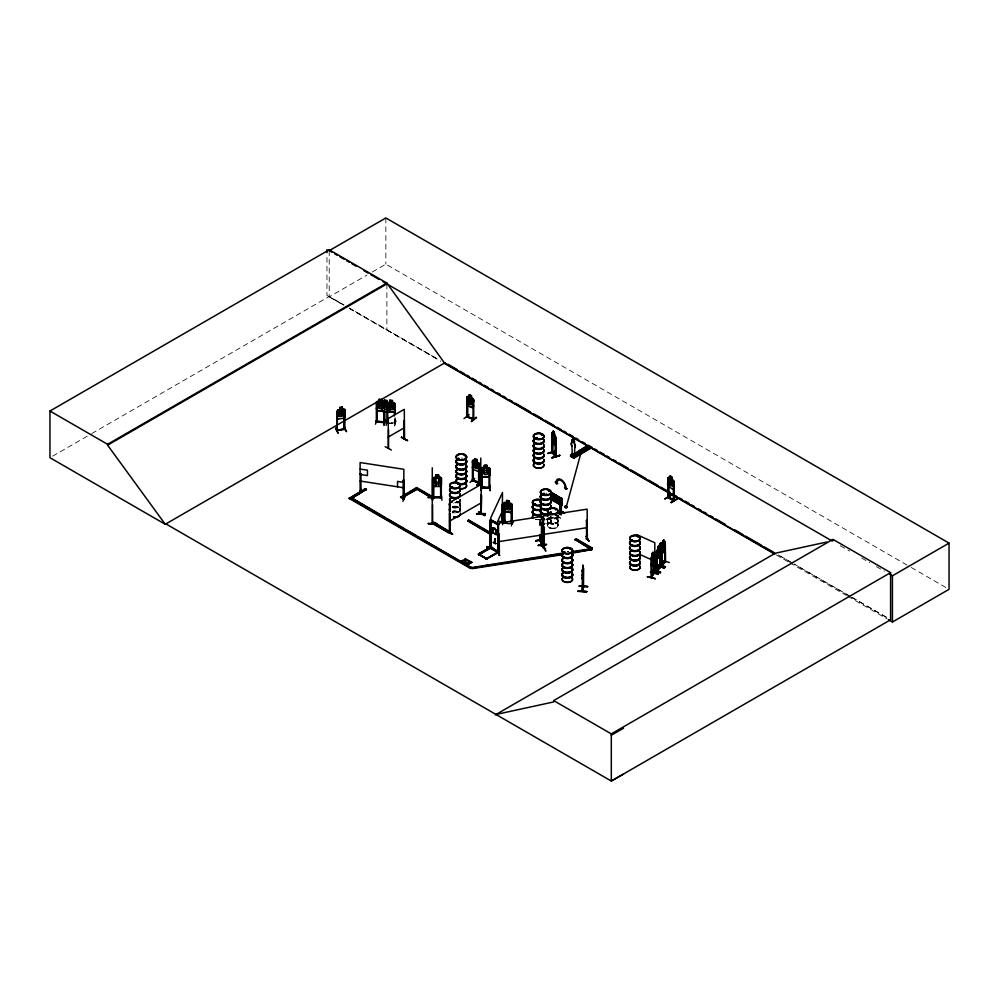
<?xml version="1.0" encoding="UTF-8"?>
<svg xmlns="http://www.w3.org/2000/svg" width="999" height="999" viewBox="0 0 999 999"><rect width="100%" height="100%" fill="white"/><g stroke="black" fill="none" stroke-linecap="round" stroke-linejoin="round"><path stroke-width="0.75" stroke-dasharray="5 3.75" d="M460.214 507.08L460.239 504.857M558.054 518.231L558.079 515.984L558.066 520.429M495.866 543.543L493.506 542.907L494.867 541.957L494.98 538.324L495.804 540.859M460.214 504.932L460.239 509.328L460.064 508.528M558.054 516.083L558.066 516.033A5.282 3.047 0 0 1 554.782 518.931A5.282 3.047 0 0 1 549.025 518.269M494.368 543.618L494.98 538.324M558.079 521.091L558.041 525.486M494.143 542.12L494.867 538.349L493.631 542.457M493.768 543.331L494.805 538.536L493.506 542.907M460.339 499.725L458.728 502.172L454.932 503.084A5.307 3.059 0 0 0 460.052 499.213M460.064 505.619L460.064 503.434M460.064 510.714L460.239 509.927L460.214 514.035M460.152 510.501L460.152 508.741M540.322 520.929L540.496 520.117M547.352 520.741L547.639 519.692M557.991 524.575C558.728 530.019 546.803 530.019 547.539 524.575M550.861 517.432L551.036 516.645M551.136 520.979L549.525 523.214L545.729 524.125A5.307 3.059 0 0 0 550.849 521.828A5.307 3.059 0 0 0 548.376 518.381M557.892 516.783L558.179 515.734M557.892 521.878L558.179 520.829M394.268 423.176L395.242 422.902L387.799 422.402M395.891 420.854L394.555 426.073L395.954 420.891M394.63 426.024L396.016 421.203M554.383 514.797L560.664 518.044L554.707 514.235M502.684 524.8L503.384 522.752M503.771 522.714L502.322 525.074M511.338 523.863L512 523.488M513.586 521.778L510.939 526.448L513.149 521.341M513.186 521.628L511.051 526.423L512.999 522.914M460.139 500.561L457.617 502.647M547.552 524.55C549.837 521.391 555.681 521.391 557.979 524.55M540.047 520.279L539.685 526.61M394.318 423.489L394.405 418.881M495.142 543.693L495.217 538.511M52.647 456.156L90.397 434.353M91.746 433.578L329.22 296.466L343.968 304.982M329.22 250.649L329.22 296.853L366.983 275.062M372.365 271.94L385.851 264.161L909.877 566.708M492.345 542.832L495.104 541.358M495.104 544.368L497.664 542.894L494.905 544.368M560.389 518.269L554.682 514.535M387.749 423.052L395.204 423.738L395.154 417.407M511.875 524.163C513.211 522.827 507.854 525.112 505.981 523.239M457.604 502.46L454.932 502.872M540.434 519.492L535.077 519.492M539.685 520.516L540.609 521.353L540.034 526.423M540.259 522.227L539.76 521.853L540.259 525.312M395.017 423.776L395.117 417.57M387.799 422.889L395.154 423.564M494.867 541.957L495.641 542.045L495.104 538.336L495.891 541.008M511.813 523.488L511.101 523.376M508.528 523.151L511.251 523.201L511.238 524.075M506.056 523.076L512.075 524M395.229 422.877L394.343 422.789L394.443 423.701M550.087 528.146L551.386 528.459M548.414 518.194L551.136 520.929M343.768 305.095L326.96 295.429L326.96 254.196M349.151 308.192L437.812 359.178L349.338 308.079M792.744 563.286L777.971 554.782L792.707 563.299M850.511 596.503L794.093 564.048L850.361 596.59M851.847 597.265L888.123 618.131M911.238 567.482L949.05 589.323M840.296 545.716L849.649 551.111M861.675 558.054L869.704 562.687M876.385 566.545L884.402 571.178M851.697 597.352L887.899 618.256M329.22 296.853L343.968 305.369M349.338 308.466L440.946 361.351M776.173 554.895L788.336 561.925M789.697 562.699L846.465 595.479M847.814 596.266L887.012 618.893M557.042 515.996L560.639 518.069M548.951 523.251L549 523.314A5.282 3.047 0 0 0 557.867 522.002A5.282 3.047 0 0 0 551.398 518.269A5.282 3.047 0 0 0 549.025 523.376M557.892 519.692L558.179 520.741A5.37 3.097 0 0 1 550.074 523.339A5.37 3.097 0 0 1 550.074 517.969A5.37 3.097 0 0 1 558.129 520.654M547.352 520.829L547.639 521.878M540.322 520.979L540.521 526.373M547.452 521.091L547.489 525.486M460.227 504.195L460.202 499.512A5.257 3.034 0 0 1 454.932 502.534M540.684 523.988L540.534 521.84A5.307 3.059 0 0 1 540.596 520.242M495.142 538.573L495.691 542.307M550.998 521.041L551.011 516.77A5.282 3.047 0 0 1 545.729 519.817M540.659 519.73L540.659 520.491M540.584 518.956L540.521 521.366M539.984 522.277L539.984 525.362M386.875 283.928L386.875 330.132M385.851 217.957L385.851 264.161M461.338 458.042A5.295 3.059 0 0 1 462.712 458.154M567.345 551.873A5.37 3.097 0 0 1 568.731 551.985M567.345 551.635A5.282 3.047 0 0 1 568.706 551.735M460.239 499.787A5.307 3.059 0 0 1 454.932 502.847M452.247 506.805A5.37 3.097 0 0 1 460.302 509.49A5.37 3.097 0 0 1 452.247 512.175M456.306 501.998A5.295 3.059 0 0 1 459.827 506.118A5.295 3.059 0 0 1 452.285 507.604M452.285 506.555A5.282 3.047 0 0 1 460.214 509.203L460.227 509.253A5.282 3.047 0 0 1 452.285 511.838M452.285 507.405A5.295 3.059 0 0 1 460.227 510.052A5.295 3.059 0 0 1 452.285 512.699M452.247 512.437A5.37 3.097 0 0 0 460.302 509.752A5.37 3.097 0 0 0 452.247 507.067A5.37 3.097 0 0 0 459.89 505.581A5.37 3.097 0 0 0 456.318 501.398M456.306 501.148A5.295 3.059 0 0 1 459.827 505.269A5.295 3.059 0 0 1 452.285 506.743M460.039 499.463A5.282 3.047 0 0 1 453.558 503.196M456.318 501.66A5.37 3.097 0 0 1 459.89 505.844A5.37 3.097 0 0 1 452.247 507.342M452.297 511.401A5.257 3.034 0 0 1 458.653 511.888M557.867 516.046A5.282 3.047 0 0 1 549.025 517.42M558.129 515.821A5.37 3.097 0 0 1 554.82 518.681A5.37 3.097 0 0 1 548.963 518.006M558.129 515.559A5.37 3.097 0 0 1 554.82 518.419A5.37 3.097 0 0 1 548.963 517.744M539.123 519.468A5.257 3.034 0 0 1 536.401 519.468M540.409 519.305A5.307 3.059 0 0 1 535.102 519.305M545.729 493.219A5.295 3.059 0 0 1 547.09 493.319M548.351 518.119A5.257 3.034 0 0 1 550.811 521.54A5.257 3.034 0 0 1 545.729 523.788M540.646 521.54A5.257 3.034 0 0 1 540.646 519.967M550.824 516.695A5.282 3.047 0 0 1 545.729 518.968M550.911 517.27A5.37 3.097 0 0 1 545.729 519.567M550.911 517.007A5.37 3.097 0 0 1 545.729 519.305M547.477 518.231L547.477 520.379L547.464 518.231M453.546 511.176L452.26 511.476A5.307 3.059 0 0 1 458.678 511.975L453.546 511.176M548.963 523.114A5.37 3.097 0 0 0 557.954 521.715A5.37 3.097 0 0 0 551.373 517.919A5.37 3.097 0 0 0 548.963 523.114M550.124 528.134A5.282 3.047 0 0 0 558.054 525.499A5.282 3.047 0 0 0 550.124 522.852A5.282 3.047 0 0 0 550.124 528.134M550.124 527.822A5.27 3.047 0 0 0 558.041 525.187A5.27 3.047 0 0 0 550.124 522.552A5.27 3.047 0 0 0 550.124 527.822M549.025 522.527A5.295 3.059 0 0 0 557.879 521.153A5.295 3.059 0 0 0 551.398 517.407A5.295 3.059 0 0 0 549.025 522.527"/><path stroke-width="1.5" d="M660.664 567.17L656.867 571.478L656.93 552.472L656.892 570.754M665.534 561.638L664.909 561.938L665.247 543.056L665.584 561.638L661.775 565.909L662.687 543.768M662.137 564.86L661.438 565.159L662.137 565.534M665.184 541.783L664.747 541.333L661.388 545.978L661.475 565.871L665.184 560.851L665.284 561.987M481.256 490.571L481.331 487.812L481.356 490.234M481.481 469.605L482.242 469.78L481.481 469.605L480.956 514.21M481.418 488.286L482.242 488.049M481.393 487.412L489.797 487.387L489.885 488.274L488.961 488.299L489.11 487.375M489.023 469.617L489.797 469.617L489.023 469.617L489.048 488.286M489.985 490.596L489.96 485.389M490.322 490.609L489.897 485.352M481.53 468.431L482.417 467.569L481.53 468.431L482.392 476.81L488.936 476.835L489.885 474.525L489.885 468.419L488.898 467.607L482.455 467.694L484.315 467.582C481.98 463.424 491.158 466.046 484.315 465.359M482.392 476.798L488.936 476.785L489.885 474.525M484.315 467.632L483.017 468.456L483.017 472.702L484.403 474.537L487.012 474.55L488.399 472.739L488.399 468.494L487.012 467.732L487.1 465.322M487.1 467.657L489.797 468.506L489.697 488.324M552.697 452.172L551.985 451.773L555.931 456.743L555.594 437.862L555.282 456.481L555.993 456.081L555.257 455.719M582.817 566.745L582.704 567.907L582.966 565.222L582.317 591.358L582.792 590.272M578.196 591.333L586.675 591.595L578.196 591.333L578.259 590.696L586.625 591.883M572.365 439.847L572.365 442.345A2.835 1.648 59.5 0 0 571.952 445.741L571.828 445.816A2.835 1.648 59.5 0 1 572.24 442.42L572.365 439.847A1.411 0.824 59.5 0 1 573.376 439.26A1.411 0.824 59.5 0 1 574.388 440.984L574.388 443.481A2.835 1.648 59.5 0 1 574.812 447.352L574.388 456.031L571.74 454.358L571.74 456.381M582.23 571.478L582.442 570.117L582.429 579.308L583.116 567.782L582.842 571.178C582.467 564.123 582.529 584.053 582.842 572.227L583.016 573.551L583.304 572.802M502.297 522.639L502.485 492.507L490.771 517.757L490.984 546.99M502.222 522.652L502.485 503.733L502.272 522.689M502.609 522.727L502.772 503.783M573.264 454.795L571.965 454.807M653.796 562.3L651.485 565.834L653.796 562.3L653.696 553.121L651.161 557.979L651.523 577.934L651.81 558.978M561.675 504.957L561.363 504.32M572.265 455.332L573.114 454.308M572.14 454.707L572.315 453.858L572.814 456.818L572.814 454.807L571.89 454.283L571.89 456.306L572.814 456.818M647.377 576.748L655.381 578.733M541.933 532.942L542.207 531.218M385.177 446.69L391.346 450.025M561.401 498.863L561.151 498.276M561.713 505.469L561.975 498.501L561.95 505.419L551.448 499.488M561.975 498.626L551.898 493.007L562.012 499.088L561.388 498.826M561.738 504.845L551.898 499.163M561.987 505.357L552.11 499.675M652.684 570.566C659.877 570.254 666.208 575.199 652.684 570.579L660.264 572.739M652.859 570.267L660.439 572.514M657.604 565.034C681.168 571.291 642.07 560.339 665.371 566.658M660.451 572.215L652.884 569.954M469.143 397.103L466.795 397.04L466.833 416.908C465.696 415.509 468.943 416.87 466.945 415.984M473.064 419.368C473.026 417.395 474.75 419.755 473.039 419.393L473.176 400.699L473.813 400.949L473.176 400.699M473.039 418.718L466.945 416.658M473.101 480.219C471.016 479.52 474.45 479.87 473.101 480.881L473.189 462.237L472.39 462.125L473.189 462.237M478.646 482.467L479.433 483.166M478.558 483.129L478.758 464.46L479.395 464.722L478.596 464.61L478.883 482.929L473.264 480.069M479.47 482.554L473.264 480.269M582.355 570.167L583.191 566.408L583.204 587.037L583.678 586.613L582.617 591.383L582.867 568.369L582.392 590.834M579.245 586.213L587.724 586.488L579.295 585.913M583.304 568.056L583.204 587.037M582.567 574.113L582.867 572.614M583.266 586.55L582.305 591.296M582.13 451.536C583.016 452.097 579.033 449.95 582.454 450.799M432.192 497.577L432.242 496.815L432.629 497.327M432.28 467.819L432.292 523.713L432.617 522.514L432.292 523.039M432.28 522.689L432.604 523.239M481.168 488.161L481.081 469.73M480.781 513.961L480.694 513.186M451.336 487.462L452.947 487.337M458.042 458.578L459.115 458.653M451.748 487.649L452.485 486.9M457.579 483.916L458.379 483.728M464.348 455.569L464.66 455.594M457.817 484.153L457.717 483.728M536.426 438.461L535.152 438.037M535.314 438.149L536.101 437.774M536.713 438.224L536.038 437.674L536.463 438.561M541.645 434.453L542.132 435.002M541.97 434.453L541.396 434.79M534.29 504.52L534.952 503.821L535.664 504.607M535.339 504.682L534.165 504.258M540.996 501.211L540.946 500.549L540.546 501.148M542.669 494.08L542.345 494.393M543.331 494.218L543.169 494.318M543.743 494.055L542.382 494.293M548.963 490.896L548.376 490.634L549.063 490.596M549.088 490.422L548.538 490.734M549.825 512.524C548.688 514.06 550.312 511.588 550.212 513.299A5.282 3.047 0 0 1 549.462 513.823M550.536 513.374L550.511 512.724M555.469 509.478L555.819 509.24M555.556 509.815L555.943 509.24M563.711 552.459C566.258 551.46 564.21 553.458 564.035 552.06M570.129 549.225L570.791 548.851M570.904 549.113L570.054 549.025L570.791 549.225M631.318 540.309L631.755 539.847M631.568 540.072L632.355 540.759M631.555 539.972L632.717 540.634M555.182 444.892L552.335 441.496L551.985 438.773L552.447 441.458L555.182 444.892L555.644 443.044M660.626 567.207L661.263 545.267L659.989 548.975L660.264 567.582L659.902 546.878L656.468 551.51L656.555 571.403L659.939 567.032M581.643 450.337L565.921 508.204L567.307 507.192L566.957 506.431L565.921 507.33M651.823 576.848L654.133 572.589M651.248 558.004L651.573 556.668M377.098 403.359L376.298 403.459L377.098 403.359L377.135 422.015L376.223 421.965L376.211 421.266L384.59 422.04M376.323 408.229L377.172 410.577L383.653 411.113L377.197 410.527M381.743 408.716L379.17 408.491L377.797 406.543L377.797 402.297L379.17 401.66L379.096 399.25L381.843 399.5L381.843 401.785M379.096 401.523L379.183 399.338M381.843 399.5L381.743 401.898L383.117 402.784M376.898 419.43L375.499 424.163M376.373 421.303L377.185 421.178L376.248 421.091M376.248 421.765L377.048 422.015L377.11 421.128M377.185 421.366L384.615 421.84L383.816 422.015M384.578 402.884L383.628 401.948L377.222 401.348L376.323 402.135L376.373 422.003M384.553 411.75L384.59 422.702L376.373 421.978M383.891 422.44L383.791 411.675M389.685 402.609L389.71 400.287L389.785 402.697L388.411 403.334M385.302 419.817L383.941 425.05L385.339 419.855M387.787 411.613L394.243 412.2L395.192 410.027M389.785 409.515L392.345 409.752L393.718 408.067L393.718 403.821L392.345 402.934L392.457 400.537L389.685 400.337L392.345 400.661M387.487 420.079L386.176 425.299M392.445 402.872L392.457 400.537M386.863 422.127C386.613 423.976 387.262 421.278 387.749 422.577M387.562 423.089L386.988 422.115M394.405 405.007L395.154 405.082L394.405 405.007L394.355 415.959M384.253 400.149L384.253 402.422L382.992 403.084L382.992 407.33L384.365 409.278L386.925 409.528L388.299 407.842L388.299 403.596L386.925 402.697L387.013 400.362L384.253 400.149L384.353 402.51M382.355 411.413L388.823 411.975L382.355 411.413L381.531 402.922L382.405 402.197L388.798 402.809L389.76 403.696M539.735 540.284L542.207 544.979M540.284 539.984L539.697 539.635L541.933 543.968M540.322 540.734L539.984 534.602M541.957 544.505L542.27 543.743M571.828 454.62L572.664 454.957M446.166 530.931C465.184 541.458 433.953 523.076 452.485 533.891M446.416 530.769L452.197 534.39M490.509 520.029L498.938 524.325L490.984 519.73M499.3 552.085L490.322 547.652L490.634 520.104M490.497 547.115L478.446 554.008L490.497 547.052L498.401 551.735M498.501 525.087L490.447 520.504M548.276 453.359L555.906 451.211M652.135 555.694L652.135 562.512C654.208 560.639 653.983 549.675 652.135 553.421L652.135 555.694L652.197 553.409M433.716 522.365L449.712 531.605L448.551 532.28L432.542 523.039L433.716 522.365L449.712 532.18L448.551 532.854L432.629 523.613M337.063 430.157L344.093 429.083L336.913 430.182M344.905 429.245L336.8 430.644L337.687 430.02M344.817 428.583L344.006 428.721L344.842 428.783M558.678 502.41C558.978 505.069 558.916 499.65 556.868 499.438L558.678 498.613L556.431 498.738L554.158 495.904L555.993 498.963C552.934 498.151 553.908 501.286 556.418 499.662L558.603 502.385L560.601 502.747M336.875 412.175L337.687 412.212L336.875 412.175L336.988 430.856L337.013 410.951L337.849 409.99L344.081 408.941L345.03 409.578L345.03 415.684L344.106 418.106L337.862 419.218L337.038 417.095M344.106 418.106L345.03 415.684M470.104 400.324L472.215 399.138L470.766 401.173L472.302 404.395L470.317 401.473C469.567 404.67 466.62 402.472 469.817 400.774L468.394 397.602L470.142 400.249M472.827 407.729L473.588 399.775L472.852 398.651L467.582 396.478M472.877 407.829L467.557 405.631L466.795 403.134L467.507 405.681L472.877 407.829L473.713 405.844M479.22 469.555L478.459 471.59L473.089 469.443L472.44 466.858L473.139 469.405M587.325 538.386L586.463 538.523L587.062 538.174M587.325 539.06L587.175 520.404L586.438 520.516L586.625 539.198L586.513 538.286M464.697 562.25L464.223 561.588L464.697 562.25L465.309 560.364L467.869 560.414L465.309 560.751L465.409 558.603L464.71 560.789L462.2 560.801L464.797 560.089M468.593 564.497L469.205 562.612L471.765 562.275L469.205 562.999L468.593 564.497L468.606 562.649L468.106 564.223M465.409 558.603L464.797 560.476L462.2 560.801M468.693 562.724L466.096 563.049L468.693 562.724L469.293 560.851L469.78 561.513L469.293 560.851M440.422 486.376L441.433 484.128L441.433 478.022M441.483 484.19L440.484 486.451L433.941 486.463L433.079 484.128M464.223 561.975L464.71 560.402M465.397 560.427L465.884 558.891M469.78 561.138L469.293 562.674L471.765 562.275M388.748 411.95L389.672 409.79M388.811 412.038L389.76 409.815L389.785 403.459L393.394 403.708L391.645 406.156L393.494 408.941L391.096 406.593L389.135 408.678M503.933 509.153L504.732 511.6L511.051 512.574L512 510.402M335.539 428.321L338.012 433.017M335.539 428.072L338.074 433.091M360.926 473.713L360.115 473.763L360.926 473.713L361.014 492.207L360.139 492.045M359.078 493.269L361.139 489.398L358.916 494.455M358.541 494.455L361.064 489.71M360.851 492.357C358.991 492.857 361.064 490.347 360.939 491.895M403.171 480.257L403.921 480.369L403.171 480.257L403.159 498.963L403.858 499.05L403.921 480.369M403.022 498.401L403.733 498.376M403.171 498.938L404.008 498.863L403.159 498.963M402.897 501.311L405.157 496.54M498.651 521.278L506.88 522.539M490.934 546.378L491.121 547.464M502.647 521.977L502.385 522.252M486.388 558.641L478.446 554.008L486.775 558.691M498.888 551.96L486.388 559.015M496.853 550.686L499.562 555.357L497.877 551.423M498.051 551.972L498.051 524.25M499.488 555.307L497.19 550.599M544.068 548.164C533.966 521.628 553.933 568.931 541.82 543.456M664.959 499.038L671.016 495.279L665.022 498.738M511.988 522.452L512 504.295L511.051 503.346L504.782 502.385L503.908 503.109L503.946 522.976L504.782 522.877L503.908 522.714M504.62 504.545L503.883 504.433L504.62 504.545L504.507 523.064M492.07 533.429L494.68 527.822M496.628 523.613L502.485 510.988M509.29 500.861L506.618 500.387L506.68 502.809L505.344 503.359L505.344 507.604L506.68 509.627L509.19 510.014L510.539 508.404L510.539 504.158L509.19 503.196L509.19 500.924L506.68 500.524M504.732 511.6L511.051 512.574M511.251 505.394L511.988 505.506L511.251 505.394L511.163 522.502M503.384 522.752L504.87 520.342L503.958 522.952M503.771 522.452L504.52 520.342M503.896 522.939L503.871 522.065M474.762 478.409L469.942 482.405M432.854 495.029L432.505 500.287L432.917 495.379M673.463 499.737C675.936 501.86 665.796 494.642 668.781 497.652M673.526 481.968L673.651 500.449M382.717 402.897L381.83 402.672L380.444 404.545L378.146 402.335L379.895 405.007L378.097 407.555L380.482 405.557L382.08 407.942M449.488 531.693L450.274 531.543L449.45 531.68M481.068 495.429L481.068 514.41L481.73 514.098L480.956 513.536M652.297 553.546L653.109 552.022M652.297 554.308L652.859 552.647M654.083 553.471L653.808 573.776L654.108 554.832L654.382 573.364M651.81 577.472L651.223 577.085L654.108 573.314M654.195 573.076L654.158 573.101M561.95 499.263L552.11 492.882M388.249 448.201L388.286 418.544L404.295 409.303L404.495 439.135M403.996 438.524L404.558 439.148M403.971 439.16L404.295 420.542L404.295 439.023M582.467 451.336L582.454 450.599L580.831 450.799M490.971 547.427L478.446 554.582M458.279 459.14L458.404 458.366L459.328 458.753M459.24 459.115L458.316 459.34M457.642 484.053L458.454 483.903M535.089 438.099L535.751 437.949M536.438 438.086L535.739 438.324M542.057 434.777L542.045 434.577M543.631 493.818L542.482 493.681M549.525 512.662L550.162 513.386M550.511 512.899L549.75 513.498M565.247 552.697L564.897 552.022M631.655 540.234L632.629 540.234L631.58 540.159M637.849 536.85L638.523 536.888M638.473 536.875L637.899 536.725M498.326 551.735L485.951 558.916M475.861 464.21C476.673 461.113 479.433 463.424 476.361 464.935L477.872 468.231L475.899 465.234C474.887 468.369 472.365 466.221 475.412 464.535L473.976 461.376L475.849 464.148M388.761 408.354L390.509 406.044L388.786 403.284L391.046 405.582L392.445 403.696L392.345 407.942L389.785 407.704M507.942 505.756L510.227 504.033L508.516 506.381L510.327 509.265L507.979 506.78C507.03 510.139 503.846 508.578 507.405 506.193L505.731 503.334L507.942 505.631M552.622 452.822L552.459 432.305L555.556 437L555.619 456.805M498.551 552.185L490.384 547.539M499.225 534.29L498.476 534.415L499.225 534.29L499.375 552.959L498.476 552.897L499.3 552.759M541.545 545.529C543.806 546.503 540.009 546.353 542.195 545.417M542.195 546.091L541.383 546.266L541.47 527.759L542.282 527.809L541.47 527.759M541.47 546.241L542.282 546.291L542.207 516.421L498.476 523.176L498.476 553.071L499.225 552.31M586.351 539.01L587.225 538.848M559.415 501.898L558.766 502.647L555.082 500.524L553.508 498.489L553.508 496.366L555.082 496.128L561.45 500.874L561.45 503.146L560.601 503.371L560.601 514.298M662.724 541.495L663.973 540.059L662.637 541.47L662.637 543.743M657.966 547.165L659.015 545.704M657.966 547.914L658.716 546.303M659.902 546.878L659.015 547.976L658.965 545.554L657.717 546.99L657.754 556.118L659.552 552.235L658.928 547.952M661.862 546.952L661.738 565.946L661.788 564.735M660.264 549.537L660.988 550.948L659.989 548.975M665.234 547.802L664.847 550.511L661.813 553.858L664.735 550.449M656.98 559.403L659.914 556.031L660.302 553.334L659.914 556.031L656.892 559.378L656.543 551.535M656.905 565.684L664.485 567.894L656.705 565.571M661.663 560.327L669.268 562.524M664.872 561.5L661.738 565.272M662.237 544.38C661.438 542.207 657.292 549.837 659.665 546.328L659.665 544.055L661.013 542.644L661.6 549.338L659.79 553.209M659.665 546.328L659.74 544.08L660.963 542.769M660.764 543.394L660.002 545.004L660.764 544.143M661.788 543.918L661.013 544.917M659.79 547.14L660.963 545.804L660.963 550.049L659.79 551.386M659.827 555.232L661.887 553.109L659.815 555.319M440.509 497.914C441.933 495.604 439.76 498.713 441.433 497.714M497.989 552.459L489.96 547.877L497.864 552.297M481.393 488.086L489.797 488.274L481.481 488.261L481.393 487.587L489.71 487.4M560.052 502.859L560.177 514.685L560.177 502.984M561.263 503.134L560.402 502.085M560.839 502.584L560.052 503.059M433.079 478.109L435.964 477.297L434.565 478.109L434.565 482.355L435.964 484.178L438.561 484.178L439.96 482.355L439.96 478.109L438.561 477.347L438.648 474.95L435.864 474.95L435.864 477.272M449.45 532.355L450.274 532.217L449.6 532.579L449.662 514.06M449.488 532.367L449.45 502.709L481.468 484.228M481.643 513.449L481.231 513.686M539.735 540.397L539.76 535.714M540.284 540.696L540.259 534.552M656.967 570.729L656.555 571.291L660.364 566.346M387.862 402.522L387.038 403.209L387.837 402.385L394.23 402.972L395.204 403.871L395.154 414.323M469.143 394.83L471.428 395.741L469.143 394.83L469.168 397.252L468.019 397.552L468.019 401.798L469.168 404.071L471.303 404.92L472.44 403.559L471.303 395.829M466.97 398.226L467.607 398.476L466.97 398.226L466.808 416.845L473.713 419.605L473.713 399.737L471.428 398.014L471.428 395.741M464.011 418.606L469.143 414.647M467.507 416.645L473.713 418.931M467.432 416.458L467.507 417.12L467.607 398.476M473.014 419.318L473.151 418.469M473.888 418.793L473.638 419.58M476.261 417.182L471.441 421.516M471.378 421.553L476.598 417.657M472.44 460.764L473.164 460.239L472.452 460.864L472.415 480.681L479.22 483.341M476.935 459.552L478.034 467.332L476.885 468.693L474.75 467.832L473.601 465.559L473.601 461.313L474.725 460.864M477.01 461.775L477.01 459.503L474.675 458.628L474.75 461.014M474.8 460.976L473.114 460.289L479.308 463.499L479.295 483.366L479.22 463.499M480.844 481.705L476.973 485.314L481.193 482.18M451.411 487.1L452.485 487.562M451.685 487.2L452.385 487.1M452.672 487.574L451.461 487.487M550.087 512.762L549.55 513.049M383.703 421.778L383.653 422.627M655.007 553.846L655.044 572.34M657.567 570.092L652.347 574.338L657.579 570.129M652.384 574.313L657.604 570.454M673.314 482.092L674.063 482.28L674.125 500.799L667.906 497.477L667.944 477.684L670.054 478.084M668.019 477.759L668.668 477.297M466.87 397.103L467.607 396.566M433.891 497.065L432.967 497.939L433.079 478.034C435.04 476.273 439.772 476.386 441.483 478.171M440.671 497.689L440.571 479.233L441.346 479.408L440.571 479.233M433.116 497.714L433.029 479.258L433.803 479.258L433.766 498.014L432.942 497.739L441.433 497.889M482.33 487.587L485.164 487.574L482.342 487.325M482.217 488.274L482.242 469.605M403.084 498.726L403.284 498.026L403.022 498.888M572.315 453.858L570.691 454.832L570.479 456.231L586.75 446.316L590.022 448.663L586.588 446.753M587.574 447.302L571.465 456.78L570.679 456.156L573.938 458.154L590.034 448.663M587.125 447.053L571.103 456.568M573.164 457.567L589.785 448.027M573.751 457.892L573.726 456.543L575.349 455.581L573.488 456.406L573.488 457.367L570.928 455.919L572.552 453.996M388.549 429.62L388.561 448.376M401.436 437.262L407.604 440.696L401.561 437.2M574.812 447.352L574.687 447.427A2.835 1.648 59.5 0 0 574.263 443.556L574.388 440.984M579.32 450.699C588.261 454.62 574.987 451.173 580.943 449.737L583.978 451.685L580.943 449.737M582.405 448.876C591.346 452.809 578.071 449.363 584.028 447.914L587.062 449.875L584.028 447.914M585.127 447.277C594.068 451.198 580.794 447.752 586.75 446.316M570.679 456.156L585.439 447.49M585.651 447.752L570.704 456.193M587.35 447.003L571.266 456.493M572.889 457.554L589.797 448.251L573.476 457.879M481.131 495.891L481.231 514.36M478.608 512.25L484.977 515.496L478.946 512.05M449.7 532.542L450.199 513.748M165.984 523.938L165.335 524.325L49.95 457.704L49.95 411.026L329.22 249.787L386.875 283.067L444.53 363.037L774.625 553.621M329.22 249.787L329.22 250.649L385.851 217.957L949.05 543.119L949.05 589.323L892.419 622.015L888.373 619.667M49.95 411.026L107.605 444.305L386.875 283.067M623.526 774.075L611.301 781.043L165.909 523.901L165.247 524.275L107.605 445.167L386.875 283.928M165.247 524.275L445.179 362.662M388.286 437.025L404.295 427.784M479.258 566.558L470.417 568.419L349.213 498.439L365.209 488.623L366.383 489.298L350.374 499.113L366.383 489.298M349.213 498.439L359.877 492.282M400.587 496.765L401.76 497.44L417.757 488.773L401.76 498.014L400.587 497.34L416.595 487.524L433.766 497.44L432.292 498.014M400.587 497.34L407.255 493.494M409.927 491.945L416.595 488.099L417.757 488.773M432.579 496.803L432.592 498.014L416.595 488.873L432.604 498.688L433.766 498.014L419.093 489.535M449.45 521.191L481.468 502.709M491.421 535.052L467.644 520.754L468.818 520.079L491.258 533.041M467.644 521.328L468.818 520.079M498.389 552.022L490.234 547.215L490.234 520.054L490.946 519.642L490.946 547.939L478.933 554.807M492.207 527.697L496.366 529.92L496.203 534.627L492.207 532.317L492.207 527.697L496.366 529.92M498.538 552.135L498.239 524.675L498.951 524.263M553.434 494.043L551.473 493.618L551.473 498.951L553.496 500.824M555.382 501.76L557.28 502.097L557.217 496.915L555.394 495.017M492.207 532.317L496.366 534.54M557.28 496.89L555.319 495.054M559.415 498.226L558.716 497.09L559.415 503.521M555.332 501.885L557.355 502.197L557.355 496.853M561.525 499.025L561.263 514.685M559.415 502.047L561.388 503.184M561.45 500.874L559.353 499.812L559.353 498.214M560.476 501.848L560.601 502.647M561.388 502.859L560.726 503.246L560.664 514.335M561.151 505.207L561.95 505.357M490.946 547.34L478.571 554.582M560.651 513.873L563.386 512.3L560.901 513.973M349.213 497.864L470.417 567.844L563.673 552.922M486.326 559.053L498.476 552.397M667.944 477.684L667.919 497.527L673.913 500.924L673.85 481.043L671.89 479.145L671.952 476.835L669.917 475.736L668.993 482.554L669.979 484.952L671.815 486.014L672.802 484.752L672.802 480.507L671.952 479.108M668.731 479.195L667.981 479.008L668.731 479.195L668.793 497.714M575.087 539.485L576.261 538.823L592.257 548.064L591.096 549.313L575.087 539.485L589.76 548.538M575.087 540.072L576.261 539.398L592.257 548.638M668.618 486.363C663.598 476.486 676.198 500.636 673.788 481.081L668.606 477.335M673.251 500.049L673.838 500.924M671.066 502.26L677.06 498.776L671.34 502.747M591.096 548.726L592.257 548.064M495.354 714.859L775.286 553.234L826.86 542.02M496.003 714.472L553.658 701.935L553.658 700.599L832.929 539.36L890.584 572.639L890.584 619.805L611.301 781.043L611.301 733.878L890.584 572.639M832.929 540.696L832.279 541.083L382.854 281.606M889.747 574.263L892.419 575.811L949.05 543.119M611.301 735.227L623.526 728.259M376.336 421.103L376.373 421.753M384.528 422.739L384.503 410.377M432.579 523.663L432.579 504.732M449.862 532.117L449.987 513.623M464.572 455.207L464.572 455.569M457.892 483.753L458.166 484.178M565.122 552.797L563.773 552.385M360.289 492.07L360.914 492.17M360.826 491.695L360.027 491.558M403.933 498.351L403.171 498.264M503.958 522.077L507.255 522.952M583.503 587L583.591 568.081M558.841 502.297L560.851 503.371L560.851 514.298M654.795 572.489L654.82 542.744L637.012 534.69M344.156 429.345L344.093 410.901L344.905 410.939L344.18 411.064M499.225 552.984L498.651 553.071M544.193 545.054L543.394 544.942L544.268 544.842M543.531 527.335L544.268 527.21L544.268 545.516M479.395 483.204L472.564 479.795M552.36 434.415L552.235 452.872M548.089 453.246L555.931 450.961M548.114 453.221L555.744 451.073M552.397 452.947L553.271 431.019L555.244 435.739M555.282 455.881L552.659 452.385M552.022 457.505C575.649 450.686 535.976 462.762 559.652 455.369M552.022 457.892L559.677 455.681M551.985 432.679L551.985 452.572L555.656 456.818L555.644 436.975M554.395 432.492L553.184 431.044M555.169 435.701L555.594 437.013M544.205 545.754L543.444 545.829L543.444 515.934L587.175 509.165L587.275 539.085M458.379 458.479L458.379 459.128M542.669 493.806L543.356 493.918M543.306 494.355L542.532 494.355M534.665 504.008L535.714 504.295L534.415 504.607M497.989 551.935L497.952 524.263M450.049 531.406L449.787 532.542M343.768 426.61L346.266 431.593M337.063 430.831L337.612 412.05M542.132 544.954L542.245 525.973L542.532 544.905L542.07 544.218M535.776 540.871L543.918 539.423M535.814 540.983L543.918 539.16L535.789 540.596M538.299 545.279L546.553 544.492L538.311 545.342M546.553 544.48L538.311 545.604M673.463 500.412L673.526 486.588M467.07 416.034L467.682 416.283M466.97 416.708L473.801 419.405M472.989 480.194L472.902 480.869M587.25 520.566L586.438 520.516M586.176 536.588L588.886 541.246L586.288 536.525M541.658 543.731L543.918 548.488L541.658 543.768M543.444 545.641L544.355 545.204M587.25 539.048L586.538 539.21M543.444 534.415L587.175 527.647M498.476 541.658L542.207 534.902M571.341 551.735L591.296 548.651L591.72 549.575L571.765 553.234M482.33 566.083L493.069 564.423M496.141 563.948L499.213 563.473M502.285 562.999L505.344 562.524M508.416 562.05L511.488 561.575M514.56 561.101L519.155 560.389M522.227 559.915L525.299 559.44M528.371 558.965L531.443 558.491M534.502 558.016L537.574 557.542M540.646 557.067L551.386 555.407M554.457 554.932L557.529 554.457M560.601 553.983L563.673 553.508M572.877 552.085L577.484 551.361M580.544 550.886L589.76 549.462M385.264 517.907L351.536 497.864L472.015 568.094L562.562 554.083M571.765 552.659L591.72 549.575M471.59 567.17L472.015 568.668L562.562 554.657M465.397 560.039L467.869 560.027M462.2 560.427L467.869 560.414M466.096 562.674L471.765 562.662M466.096 563.049L468.606 563.036M441.383 497.252L428.184 497.49L436.675 497.165M484.702 515.596L478.646 512.125M337.612 429.857L337.612 430.532M344.817 429.258L344.905 428.571M581.905 451.398L580.831 451.161M543.631 545.841L543.618 545.154M668.481 497.127L668.431 497.115M668.481 497.802L668.518 479.32M499.125 552.772L499.388 552.447M432.579 479.045L432.604 498.688M482.342 487.437L485.164 487.699M441.483 495.292L441.933 500.237M428.184 497.377L440.484 497.04M476.685 513.586C503.009 513.911 458.816 513.973 485.177 513.623M476.685 513.911L485.177 513.961M428.184 523.376L436.675 523.376M436.675 523.901L428.196 523.713L436.675 523.951M435.964 475.074L438.561 475.024L438.611 486.451M438.561 477.297L440.497 477.285M435.964 478.109L438.561 478.109M435.964 482.355L438.561 482.355M481.53 470.591L489.885 470.629M360.876 492.395L360.127 491.595M582.23 577.584L582.429 579.308M579.258 586.088L587.674 586.788M578.246 591.096L586.688 591.658M549.962 512.624L550.674 512.799M387.874 411.488L394.193 412.075M387.05 422.115L387.637 422.14M386.95 422.802L387.724 422.839M492.257 547.352C482.08 545.367 487.624 548.089 493.506 548.214M492.245 547.677L486.775 546.853L492.232 547.764M654.795 571.49L654.495 572.377M360.164 469.055L367.445 470.179L367.445 475.574L360.164 474.438M403.234 482.292L397.54 481.406L397.54 486.8M504.757 502.435L506.705 502.747M360.115 481.019L403.846 487.787M504.52 522.365L503.958 522.277M504.782 522.39L507.33 522.789M344.118 426.86L346.628 431.543M588.873 541.208L586.176 536.201M543.481 548.176L541.208 543.831M651.161 564.085L651.573 565.859L651.186 564.023M658.279 574L650.287 572.077L658.266 574.125M655.356 578.671L647.389 576.685M550.087 512.524L550.312 512.599M478.696 554.507L486.513 559.015M665.234 541.708L665.134 562.062M660.589 548.663L659.64 547.215M656.905 550.199L657.841 549.325L657.841 547.04M657.767 564.822L665.396 567.02M656.743 565.859L664.323 568.056M659.989 567.469L659.827 546.853M476.935 461.825L479.245 463.536M385.352 420.154L384.003 424.95M639.747 554.408L652.085 559.989M572.152 454.895L575.349 456.78L575.349 455.581M452.51 534.24L446.478 530.419M407.455 440.422L401.411 437.337M329.22 250.649L331.905 252.198M334.59 253.746L337.275 255.294M339.947 256.843L343.968 259.166M346.653 260.714L349.338 262.262M352.023 263.811L356.044 266.134M364.086 270.779L368.107 273.102M370.791 274.65L378.833 279.283M447.877 364.21L457.305 369.655M460.002 371.216L464.048 373.551M466.733 375.1L469.43 376.66M472.127 378.209L476.173 380.544M478.871 382.105L481.555 383.666M484.253 385.214L488.299 387.55M490.996 389.111L493.681 390.659M497.727 392.994L500.424 394.555M503.121 396.103L505.806 397.664M509.852 400L512.549 401.548M515.247 403.109L530.069 411.663M534.103 413.998L542.195 418.668M544.88 420.217L554.32 425.661M557.005 427.222L561.051 429.558M563.748 431.106L566.445 432.667M569.143 434.228L573.176 436.551M575.874 438.111L578.571 439.672M582.604 441.995L585.302 443.556M587.999 445.117L592.045 447.452M594.742 449.001L597.427 450.561M600.124 452.11L604.17 454.445M606.868 456.006L609.552 457.554M613.598 459.89L616.296 461.451M618.993 462.999L628.421 468.444M631.118 470.005L645.941 478.558M648.626 480.119L658.066 485.564M660.751 487.112L670.192 492.569M672.876 494.118L676.922 496.453M679.62 498.014L682.317 499.562M685.014 501.123L689.048 503.459M691.745 505.007L694.442 506.568M698.476 508.903L701.173 510.452M703.87 512.012L706.568 513.561M710.614 515.896L713.298 517.457M715.996 519.005L725.424 524.463M734.864 529.907L742.944 534.565M745.641 536.126L761.812 545.454M764.497 547.015L773.938 552.459M443.643 362.912L774.824 554.12M668.793 497.24L673.763 500.187M551.436 492.732L561.738 498.688M551.361 492.769L558.753 497.115M551.286 493.943L555.319 497.402L555.319 499.525L553.746 499.75L551.286 498.339M551.286 495.079L553.746 496.491L553.746 498.613L551.286 497.202M561.45 503.146L559.353 501.935L559.365 503.209M551.373 499.525L558.791 503.883M560.726 510.764L564.66 513.024M564.41 513.124L560.764 511.026L564.323 513.224M498.576 524.55L490.397 519.955L490.447 547.727M490.234 520.054L498.239 524.675M470.129 521.416L489.947 532.854M467.644 520.754L491.421 534.477M478.496 554.045L486.95 558.916M366.383 489.872L365.209 488.623M387.962 519.468L397.402 524.925M400.099 526.473L404.145 528.808M406.843 530.369L416.283 535.826M418.981 537.375L470.242 566.97M553.658 700.599L611.301 733.878M472.44 480.656L472.315 479.907M549.6 513.249L549.525 512.899A5.282 3.047 0 0 0 550.299 512.337M394.18 403.109L395.104 403.946M551.61 498.901L553.508 500.761M677.072 499.1L671.066 502.522M572.227 454.957L571.952 445.741M552.459 432.305L553.309 433.416M551.96 434.827L555.594 439.173M360.115 492.245L360.115 462.537L403.846 469.305L403.733 499.05M551.036 494.48L552.397 496.203C554.907 494.555 555.906 497.814 552.834 496.94L554.782 499.912L552.41 497.152M550.399 512.899L550.449 512.974A5.37 3.097 0 0 1 543.044 514.06A5.37 3.097 0 0 1 541.071 509.815M381.031 405.132L382.217 406.88M662.062 549.487L662.687 550.586L664.485 546.715L663.898 540.034M344.992 409.528L344.855 429.483M342.332 409.203L343.606 409.865L343.606 414.11L342.27 416.158L339.785 416.595L338.449 415.022L338.449 410.776L339.785 409.777L339.672 407.392L342.357 406.98L342.357 409.253L342.245 407.018M337.849 409.99L337.125 417.07M542.157 543.344L544.418 548.076M497.252 550.536L499.562 555.357M591.72 550.149L591.296 548.651M377.26 410.452L376.436 402.122M542.532 544.143L542.532 544.817M661.937 553.771L661.513 552.047L661.9 553.883M552.634 437.712L554.358 441.62L554.358 432.517M541.92 523.763L542.207 525.112L541.833 523.776M582.405 574.912L582.567 575.923L582.966 565.222M542.482 544.817L540.034 540.284L540.034 535.664M481.068 487.774L481.168 487.487M433.803 479.258L433.029 479.258M485.177 513.923L476.685 513.961M892.419 575.811L892.419 622.015M661.013 542.644L660.963 545.042M651.535 558.928L651.523 577.934M575.112 455.444L575.112 456.406M561.201 514.647L561.063 501.098L560.402 500.724L560.302 502.722M560.976 502.335L560.976 503.109M511.913 522.614L511.913 504.32L509.215 503.146L509.303 500.799M504.695 504.383L504.707 523.039M504.02 503.096L504.02 509.153M496.203 530.007L496.203 534.627M492.37 527.609L492.37 532.23M481.668 495.579L481.131 514.373L480.781 494.98M480.781 458.054L480.781 486.051M467.445 398.613L467.507 417.12M441.346 478.059L441.258 497.939M435.964 475.024L435.964 486.463M395.117 403.896L395.117 414.498M389.672 403.721L389.66 409.84M387.712 410.552L387.749 423.052L386.913 422.977L386.95 410.489M344.093 410.901L344.093 429.558M326.96 249.613L326.96 252.672M107.605 444.305L107.605 445.167M465.984 465.209A5.37 3.097 0 0 1 461.338 469.855A5.37 3.097 0 0 1 456.693 465.209M465.921 465.534A5.295 3.059 0 0 1 461.338 470.117A5.295 3.059 0 0 1 456.755 465.534M465.896 469.518A5.257 3.034 0 0 1 461.338 474.075A5.257 3.034 0 0 1 456.78 469.518M465.909 469.842A5.27 3.047 0 0 1 461.338 474.413A5.27 3.047 0 0 1 456.768 469.842M465.984 460.114A5.37 3.097 0 0 1 461.338 464.76A5.37 3.097 0 0 1 456.693 460.114M465.921 464.672A5.295 3.059 0 0 1 461.338 469.255A5.295 3.059 0 0 1 456.755 464.672M465.921 460.427A5.295 3.059 0 0 1 461.338 465.01A5.295 3.059 0 0 1 456.755 460.427M465.984 464.947A5.37 3.097 0 0 1 461.338 469.592A5.37 3.097 0 0 1 456.693 464.947M465.984 459.852A5.37 3.097 0 0 1 461.338 464.498A5.37 3.097 0 0 1 456.693 459.852M465.921 459.577A5.282 3.047 0 0 1 461.338 464.148A5.282 3.047 0 0 1 456.768 459.577M465.984 479.745A5.37 3.097 0 0 1 465.134 483.491A5.37 3.097 0 0 1 458.653 483.978M456.693 482.842A5.37 3.097 0 0 1 456.693 479.745M465.921 480.069A5.295 3.059 0 0 1 465.534 483.454A5.295 3.059 0 0 1 459.965 484.54M456.755 483.116A5.295 3.059 0 0 1 456.755 480.069M465.896 470.279A5.257 3.034 0 0 1 461.338 474.837A5.257 3.034 0 0 1 456.78 470.279M465.934 470.017A5.307 3.059 0 0 1 461.338 474.6A5.307 3.059 0 0 1 456.743 470.017M465.984 474.65A5.37 3.097 0 0 1 461.338 479.295A5.37 3.097 0 0 1 456.693 474.65M465.921 479.208A5.295 3.059 0 0 1 461.338 483.791A5.295 3.059 0 0 1 456.755 479.208M465.921 474.962A5.295 3.059 0 0 1 461.338 479.545A5.295 3.059 0 0 1 456.755 474.962M465.984 479.483A5.37 3.097 0 0 1 461.338 484.128A5.37 3.097 0 0 1 456.693 479.483M465.984 474.388A5.37 3.097 0 0 1 461.338 479.033A5.37 3.097 0 0 1 456.693 474.388M465.921 474.113A5.282 3.047 0 0 1 461.338 478.683A5.282 3.047 0 0 1 456.768 474.113M465.896 484.053A5.257 3.034 0 0 1 465.509 487.425A5.257 3.034 0 0 1 459.977 488.511M465.921 484.315A5.295 3.059 0 0 1 465.534 487.712A5.295 3.059 0 0 1 459.965 488.798A5.295 3.059 0 0 1 454.932 492.619A5.295 3.059 0 0 1 449.812 488.773M640.034 551.673A5.257 3.034 0 0 1 634.952 555.506A5.257 3.034 0 0 1 629.857 551.673M640.059 542.594A5.295 3.059 0 0 1 634.952 546.441A5.295 3.059 0 0 1 629.832 542.594M640.047 541.733A5.282 3.047 0 0 1 634.952 545.579A5.282 3.047 0 0 1 629.845 541.733M640.059 547.689A5.295 3.059 0 0 1 634.952 551.535A5.295 3.059 0 0 1 629.832 547.689M639.597 546.64A5.37 3.097 0 0 1 635.651 551.261A5.37 3.097 0 0 1 629.757 547.377M639.597 546.378A5.37 3.097 0 0 1 635.651 550.998A5.37 3.097 0 0 1 629.757 547.115M640.047 546.84A5.282 3.047 0 0 1 634.952 550.674A5.282 3.047 0 0 1 629.845 546.84M639.597 541.533A5.37 3.097 0 0 1 635.651 546.153A5.37 3.097 0 0 1 629.757 542.282M639.597 541.271A5.37 3.097 0 0 1 635.651 545.891A5.37 3.097 0 0 1 629.757 542.02M640.059 551.947A5.295 3.059 0 0 1 634.952 555.794A5.295 3.059 0 0 1 629.832 551.947M640.034 552.447A5.27 3.047 0 0 1 634.952 556.268A5.27 3.047 0 0 1 629.857 552.447M640.034 566.208A5.257 3.034 0 0 1 634.952 570.042A5.257 3.034 0 0 1 629.857 566.208M640.072 552.16A5.307 3.059 0 0 1 634.952 556.018A5.307 3.059 0 0 1 629.82 552.16M640.059 557.13A5.295 3.059 0 0 1 634.952 560.976A5.295 3.059 0 0 1 629.832 557.13M640.047 556.268A5.282 3.047 0 0 1 634.952 560.114A5.282 3.047 0 0 1 629.845 556.268M640.059 562.225A5.295 3.059 0 0 1 634.952 566.071A5.295 3.059 0 0 1 629.832 562.225M639.597 561.176A5.37 3.097 0 0 1 635.651 565.796A5.37 3.097 0 0 1 629.757 561.913M639.597 560.914A5.37 3.097 0 0 1 635.651 565.534A5.37 3.097 0 0 1 629.757 561.65M640.047 561.376A5.282 3.047 0 0 1 634.952 565.209A5.282 3.047 0 0 1 629.845 561.376M639.597 556.068A5.37 3.097 0 0 1 635.651 560.689A5.37 3.097 0 0 1 629.757 556.818M639.597 555.806A5.37 3.097 0 0 1 635.651 560.427A5.37 3.097 0 0 1 629.757 556.555M640.059 566.483A5.295 3.059 0 0 1 634.952 570.329A5.295 3.059 0 0 1 629.832 566.483M571.99 558.791A5.37 3.097 0 0 1 567.345 563.436A5.37 3.097 0 0 1 562.699 558.791M571.928 559.103A5.295 3.059 0 0 1 567.345 563.698A5.295 3.059 0 0 1 562.762 559.103M571.903 563.099A5.257 3.034 0 0 1 567.345 567.657A5.257 3.034 0 0 1 562.787 563.099M571.928 563.361A5.295 3.059 0 0 1 567.345 567.944A5.295 3.059 0 0 1 562.762 563.361M571.99 553.696A5.37 3.097 0 0 1 567.345 558.341A5.37 3.097 0 0 1 562.699 553.696M571.928 558.254A5.295 3.059 0 0 1 567.345 562.837A5.295 3.059 0 0 1 562.762 558.254M571.928 554.008A5.295 3.059 0 0 1 567.345 558.591A5.295 3.059 0 0 1 562.762 554.008M571.99 558.528A5.37 3.097 0 0 1 567.345 563.174A5.37 3.097 0 0 1 562.699 558.528M571.99 553.434A5.37 3.097 0 0 1 567.345 558.079A5.37 3.097 0 0 1 562.699 553.434M571.928 553.146A5.295 3.059 0 0 1 567.345 557.742A5.295 3.059 0 0 1 562.762 553.146M571.99 573.326A5.37 3.097 0 0 1 567.345 577.971A5.37 3.097 0 0 1 562.699 573.326M571.928 573.638A5.295 3.059 0 0 1 567.345 578.234A5.295 3.059 0 0 1 562.762 573.638M571.903 577.634A5.257 3.034 0 0 1 567.345 582.192A5.257 3.034 0 0 1 562.787 577.634M571.903 563.861A5.257 3.034 0 0 1 567.345 568.419A5.257 3.034 0 0 1 562.787 563.861M571.915 577.934A5.282 3.047 0 0 1 567.345 582.504A5.282 3.047 0 0 1 562.762 577.934M571.94 563.586A5.307 3.059 0 0 1 567.345 568.181A5.307 3.059 0 0 1 562.749 563.586M571.99 568.231A5.37 3.097 0 0 1 567.345 572.877A5.37 3.097 0 0 1 562.699 568.231M571.928 572.789A5.295 3.059 0 0 1 567.345 577.372A5.295 3.059 0 0 1 562.762 572.789M571.928 568.543A5.295 3.059 0 0 1 567.345 573.126A5.295 3.059 0 0 1 562.762 568.543M571.99 573.064A5.37 3.097 0 0 1 567.345 577.709A5.37 3.097 0 0 1 562.699 573.064M571.99 567.969A5.37 3.097 0 0 1 567.345 572.614A5.37 3.097 0 0 1 562.699 567.969M571.915 567.694A5.282 3.047 0 0 1 567.345 572.265A5.282 3.047 0 0 1 562.762 567.694M460.114 494.418A5.37 3.097 0 0 1 454.233 498.289A5.37 3.097 0 0 1 450.287 493.668M452.285 502.135A5.282 3.047 0 0 1 449.825 498.713M460.114 489.323A5.37 3.097 0 0 1 454.233 493.194A5.37 3.097 0 0 1 450.287 488.573M460.114 494.155A5.37 3.097 0 0 1 454.233 498.026A5.37 3.097 0 0 1 450.287 493.406M460.114 489.06A5.37 3.097 0 0 1 454.233 492.932A5.37 3.097 0 0 1 450.287 488.311M460.039 489.622A5.295 3.059 0 0 1 454.932 493.469A5.295 3.059 0 0 1 449.812 489.622M460.039 494.73A5.295 3.059 0 0 1 454.932 498.576A5.295 3.059 0 0 1 449.812 494.73M460.039 493.868A5.282 3.047 0 0 1 454.932 497.714A5.282 3.047 0 0 1 449.825 493.868M451.186 501.998A5.295 3.059 0 0 1 449.812 499.05M450.287 511.301A5.37 3.097 0 0 1 450.287 508.204M451.198 502.41A5.282 3.047 0 0 1 449.825 499.463M460.189 514.035A5.257 3.034 0 0 1 453.571 516.97M449.85 514.822A5.257 3.034 0 0 1 449.85 513.249M451.186 502.16A5.307 3.059 0 0 1 449.812 499.2M450.287 506.206A5.37 3.097 0 0 1 450.287 503.109M450.287 511.038A5.37 3.097 0 0 1 450.287 507.942M450.287 505.944A5.37 3.097 0 0 1 450.287 502.847M449.812 505.744A5.295 3.059 0 0 1 449.812 504.158M449.812 504.882A5.295 3.059 0 0 1 449.812 503.309M449.812 510.839A5.295 3.059 0 0 1 449.812 509.265M449.812 509.989A5.295 3.059 0 0 1 449.812 508.404M460.239 514.323A5.307 3.059 0 0 1 453.558 517.282M449.812 515.122A5.307 3.059 0 0 1 449.812 513.536M543.881 445.304A5.37 3.097 0 0 1 537.986 449.175A5.37 3.097 0 0 1 534.04 444.555M543.806 445.616A5.295 3.059 0 0 1 537.999 449.438A5.295 3.059 0 0 1 534.103 444.88M543.956 450.387A5.257 3.034 0 0 1 537.325 453.321A5.257 3.034 0 0 1 534.14 448.863A5.307 3.059 0 0 0 537.999 453.546A5.307 3.059 0 0 0 543.818 449.712M543.818 449.887A5.307 3.059 0 0 1 537.999 453.708A5.307 3.059 0 0 1 534.103 449.138M543.881 440.209A5.37 3.097 0 0 1 537.986 444.08A5.37 3.097 0 0 1 534.04 439.46M534.902 438.811A5.37 3.097 0 0 1 537.3 438.012M543.806 444.755A5.295 3.059 0 0 1 537.999 448.576A5.295 3.059 0 0 1 534.103 444.018M543.806 440.509A5.295 3.059 0 0 1 537.999 444.33A5.295 3.059 0 0 1 534.103 439.772M534.952 439.135A5.295 3.059 0 0 1 537.325 438.349M543.881 445.042A5.37 3.097 0 0 1 537.986 448.913A5.37 3.097 0 0 1 534.04 444.293M543.881 439.947A5.37 3.097 0 0 1 537.986 443.818A5.37 3.097 0 0 1 534.04 439.198M534.902 438.549A5.37 3.097 0 0 1 537.3 437.749M543.806 439.66A5.295 3.059 0 0 1 537.999 443.481A5.295 3.059 0 0 1 534.103 438.923M534.952 438.286A5.295 3.059 0 0 1 537.325 437.5M543.881 459.84A5.37 3.097 0 0 1 537.986 463.711A5.37 3.097 0 0 1 534.04 459.09M543.793 460.152A5.282 3.047 0 0 1 537.999 463.961A5.282 3.047 0 0 1 534.115 459.415M543.818 464.248A5.307 3.059 0 0 1 537.999 468.081A5.307 3.059 0 0 1 534.103 463.511M543.968 451.136A5.27 3.047 0 0 1 537.325 454.07A5.27 3.047 0 0 1 534.128 449.612M543.818 464.423A5.307 3.059 0 0 1 537.999 468.244A5.307 3.059 0 0 1 534.103 463.673M543.881 454.745A5.37 3.097 0 0 1 537.986 458.616A5.37 3.097 0 0 1 534.04 453.996M543.806 459.29A5.295 3.059 0 0 1 537.999 463.111A5.295 3.059 0 0 1 534.103 458.553M543.806 455.044A5.295 3.059 0 0 1 537.999 458.866A5.295 3.059 0 0 1 534.103 454.308M543.881 459.577A5.37 3.097 0 0 1 537.986 463.449A5.37 3.097 0 0 1 534.04 458.828M543.881 454.483A5.37 3.097 0 0 1 537.986 458.354A5.37 3.097 0 0 1 534.04 453.733M543.806 454.195A5.295 3.059 0 0 1 537.999 458.017A5.295 3.059 0 0 1 534.103 453.459M572.24 439.922A1.411 0.824 59.5 0 1 573.251 439.335A1.411 0.824 59.5 0 1 574.263 441.058M549.013 513.324A5.307 3.059 0 0 0 557.892 511.95A5.307 3.059 0 0 0 551.386 508.204A5.307 3.059 0 0 0 549.013 513.324A5.37 3.097 0 0 1 551.373 512.562M547.402 515.821A5.37 3.097 0 0 1 548.114 514.273M548.963 513.623A5.37 3.097 0 0 1 551.373 512.824M547.477 516.108A5.282 3.047 0 0 1 548.189 514.585M549.025 513.961A5.282 3.047 0 0 1 551.398 513.174M547.577 516.358A5.37 3.097 0 0 1 548.114 514.01M547.652 516.046A5.295 3.059 0 0 1 548.176 513.736M549.025 513.099A5.295 3.059 0 0 1 551.398 512.312M540.447 514.935A5.37 3.097 0 0 1 533.966 514.448A5.37 3.097 0 0 1 533.104 510.701M541.483 504.483A5.27 3.047 0 0 1 534.028 504.483A5.27 3.047 0 0 1 534.028 500.174A5.27 3.047 0 0 1 541.483 500.174M540.397 515.197A5.282 3.047 0 0 1 534.028 514.71A5.282 3.047 0 0 1 533.179 511.026M533.179 518.056A5.282 3.047 0 0 1 533.179 515.009M541.483 504.907A5.257 3.034 0 0 1 534.04 504.907A5.257 3.034 0 0 1 534.04 500.611A5.257 3.034 0 0 1 541.483 500.611M533.179 518.331A5.295 3.059 0 0 1 533.179 515.284M540.409 505.144A5.307 3.059 0 0 1 532.455 502.497A5.307 3.059 0 0 1 540.409 499.837M540.447 509.84A5.37 3.097 0 0 1 533.966 509.353A5.37 3.097 0 0 1 533.104 505.606M541.495 513.848A5.282 3.047 0 0 1 534.54 514.11A5.282 3.047 0 0 1 533.179 510.177M541.495 509.602A5.282 3.047 0 0 1 534.54 509.877A5.282 3.047 0 0 1 533.179 505.931M540.447 514.672A5.37 3.097 0 0 1 533.966 514.185A5.37 3.097 0 0 1 533.104 510.439M540.447 509.577A5.37 3.097 0 0 1 533.966 509.09A5.37 3.097 0 0 1 533.104 505.344M541.495 508.753A5.282 3.047 0 0 1 534.54 509.015A5.282 3.047 0 0 1 533.179 505.069M550.911 501.136A5.37 3.097 0 0 1 545.029 505.007A5.37 3.097 0 0 1 541.071 500.387M550.824 501.436A5.282 3.047 0 0 1 545.042 505.257A5.282 3.047 0 0 1 541.146 500.711M550.811 505.432A5.257 3.034 0 0 1 545.042 509.228A5.257 3.034 0 0 1 541.171 504.695M550.849 505.706A5.307 3.059 0 0 1 545.029 509.54A5.307 3.059 0 0 1 541.133 504.97M550.911 496.028A5.37 3.097 0 0 1 545.029 499.912A5.37 3.097 0 0 1 541.071 495.279M541.933 494.642A5.37 3.097 0 0 1 544.33 493.843M550.824 500.586A5.282 3.047 0 0 1 545.042 504.395A5.282 3.047 0 0 1 541.146 499.85M550.836 496.341A5.295 3.059 0 0 1 545.029 500.162A5.295 3.059 0 0 1 541.146 495.604M541.982 494.967A5.295 3.059 0 0 1 544.355 494.18M550.911 500.874A5.37 3.097 0 0 1 545.029 504.745A5.37 3.097 0 0 1 541.071 500.124M550.911 495.766A5.37 3.097 0 0 1 545.029 499.65A5.37 3.097 0 0 1 541.071 495.017M541.933 494.38A5.37 3.097 0 0 1 544.33 493.581M550.824 495.492A5.282 3.047 0 0 1 545.042 499.3A5.282 3.047 0 0 1 541.146 494.755M541.995 494.118A5.282 3.047 0 0 1 544.355 493.331M544.33 519.468A5.37 3.097 0 0 1 541.933 518.656M540.534 517.27A5.37 3.097 0 0 1 541.071 514.922M544.355 519.717A5.295 3.059 0 0 1 541.982 518.931M540.434 516.77A5.295 3.059 0 0 1 541.146 515.234M550.998 506.98A5.27 3.047 0 0 1 544.355 509.915A5.27 3.047 0 0 1 541.158 505.457M550.849 505.919A5.307 3.059 0 0 1 545.029 509.752A5.307 3.059 0 0 1 541.133 505.182M544.355 518.868A5.295 3.059 0 0 1 541.982 518.069M540.609 516.708A5.295 3.059 0 0 1 541.146 514.385M548.364 514.31A5.282 3.047 0 0 1 541.995 513.823A5.282 3.047 0 0 1 541.146 510.139M544.33 519.205A5.37 3.097 0 0 1 541.933 518.394M540.534 517.007A5.37 3.097 0 0 1 541.071 514.66M550.911 511.913A5.37 3.097 0 0 1 543.668 513.973A5.37 3.097 0 0 1 541.071 509.552M548.364 513.449A5.282 3.047 0 0 1 541.995 512.974A5.282 3.047 0 0 1 541.146 509.29M544.355 523.701A5.282 3.047 0 0 1 541.995 522.902M544.355 523.976A5.295 3.059 0 0 1 541.982 523.189M651.897 557.03L651.872 562.387L652.697 558.866L653.521 559.765L653.483 554.507L652.709 557.829L651.897 557.03M657.404 550.611L658.204 552.322L657.367 555.956L658.453 552.509L659.54 553.483L658.716 551.71L659.502 548.214L658.478 551.473L657.467 550.499M662.325 545.092L663.124 546.79L662.3 550.437L663.373 546.99L664.46 547.952L663.648 546.178L664.447 542.757L663.398 545.953L662.325 545.092M564.522 506.818C565.721 509.39 566.433 503.359 564.522 506.818M672.714 485.576L671.003 482.455L669.967 483.991L669.268 483.578L670.579 481.718L669.342 478.409L670.966 481.431C671.74 478.484 673.938 480.881 671.39 482.205L672.714 485.576M343.319 415.047L342.47 415.272L341.009 413.336L338.698 415.959L340.434 412.937L338.773 410.639L340.959 412.337L343.219 409.852L341.533 412.762L343.319 415.047M388.024 408.853L385.639 406.506L383.254 408.479L385.052 405.944L383.329 403.184L385.589 405.482L387.924 403.621L386.188 406.069L388.024 408.853M653.021 555.044L652.135 556.455L652.135 560.701L653.021 559.29L653.021 555.044M663.648 540.771L662.886 542.395L663.648 540.771M658.928 548.713L657.754 550.049L657.754 554.295L658.928 552.959L658.928 548.713M663.848 543.194L662.687 544.53L662.687 548.776L663.848 547.427L663.848 543.194M480.881 482.017L476.973 485.314L480.931 482.08M559.415 503.409L558.691 503.833L559.428 503.371M566.982 488.773L565.771 489.423L564.547 487.362L565.397 487.849A5.957 3.434 60 0 0 561.188 480.556A5.957 3.434 60 0 0 556.967 482.992L557.804 483.479L556.518 484.078L555.219 481.98L556.056 482.467A7.13 4.121 60 0 1 561.101 479.545A7.13 4.121 60 0 1 566.146 488.286L566.982 488.773M341.833 407.53L340.234 407.804L340.234 408.566L341.833 408.279L341.833 407.53M342.27 410.102L339.785 410.539L339.785 414.785L342.27 414.348L342.27 410.102M438.099 475.462L436.426 475.462L436.426 476.211L438.099 476.211L438.099 475.462M486.538 465.834L484.877 465.821L484.877 466.583L486.538 466.583L486.538 465.834M487.012 468.481L484.403 468.469L484.403 472.714L487.012 472.727L487.012 468.481M381.281 399.962L379.632 399.812L379.632 400.574L381.281 400.724L381.281 399.962M391.895 400.999L390.247 400.849L390.247 401.598L391.895 401.76L391.895 400.999M381.743 402.659L379.17 402.422L379.17 406.668L381.743 406.905L381.743 402.659M386.463 400.761L384.815 400.611L384.815 401.361L386.463 401.523L386.463 400.761M386.925 403.459L384.365 403.209L384.365 407.455L386.925 407.704L386.925 403.459M508.741 501.223L507.13 500.974L507.13 501.735L508.741 501.985L508.741 501.223M509.19 503.946L506.68 503.558L506.68 507.804L509.19 508.191L509.19 503.946M470.916 396.054L469.542 395.504L470.916 396.815L470.916 396.054M471.303 398.863L469.168 398.014L469.168 402.247L471.303 403.109L471.303 398.863M476.498 459.815L475.124 459.278L476.498 460.576L476.498 459.815M476.885 462.624L474.75 461.775L474.75 466.021L476.885 466.87L476.885 462.624M671.49 477.097L670.317 476.423L671.49 477.859L671.49 477.097M671.815 479.945L669.979 478.883L669.979 483.129L671.815 484.19L671.815 479.945M558.766 499.388L555.082 497.265L555.082 499.388L558.766 501.51L558.766 499.388M554.158 432.654L553.434 431.78L554.158 433.416L554.158 432.654M554.358 435.552L553.234 434.203L553.234 438.436L554.358 439.797L554.358 435.552M458.703 459.465A5.27 3.047 0 0 0 466.608 456.83A5.27 3.047 0 0 0 458.703 454.195A5.27 3.047 0 0 0 458.703 459.465M457.617 459.403A5.257 3.034 0 0 0 466.421 458.042A5.257 3.034 0 0 0 459.977 454.32A5.257 3.034 0 0 0 457.617 459.403M458.691 459.652A5.307 3.059 0 0 0 466.645 457.005A5.307 3.059 0 0 0 458.691 454.345A5.307 3.059 0 0 0 458.691 459.652M632.305 540.921A5.295 3.059 0 0 0 640.247 538.274A5.295 3.059 0 0 0 632.305 535.626A5.295 3.059 0 0 0 632.305 540.921M632.305 541.333A5.27 3.047 0 0 0 640.222 538.698A5.27 3.047 0 0 0 632.305 536.063A5.27 3.047 0 0 0 632.305 541.333M631.193 540.584A5.307 3.059 0 0 0 640.072 539.21A5.307 3.059 0 0 0 633.578 535.464A5.307 3.059 0 0 0 631.193 540.584M564.697 553.221A5.307 3.059 0 0 0 572.652 550.574A5.307 3.059 0 0 0 564.697 547.914A5.307 3.059 0 0 0 564.697 553.221A5.307 3.059 0 0 0 572.652 550.574A5.307 3.059 0 0 0 564.697 547.927A5.307 3.059 0 0 0 564.697 553.234M564.71 553.471A5.27 3.047 0 0 0 572.614 550.836A5.27 3.047 0 0 0 564.71 548.201A5.27 3.047 0 0 0 564.71 553.471M452.285 487.924A5.282 3.047 0 0 0 460.214 485.277A5.282 3.047 0 0 0 452.285 482.642A5.282 3.047 0 0 0 452.285 487.924M452.285 488.361A5.282 3.047 0 0 0 460.214 485.726A5.282 3.047 0 0 0 452.285 483.079A5.282 3.047 0 0 0 452.285 488.361M452.285 488.124A5.307 3.059 0 0 0 460.239 485.464A5.307 3.059 0 0 0 452.285 482.817A5.307 3.059 0 0 0 452.285 488.124M536.051 438.811A5.295 3.059 0 0 0 543.993 436.163A5.295 3.059 0 0 0 536.051 433.516A5.295 3.059 0 0 0 536.051 438.811M536.051 439.235A5.27 3.047 0 0 0 543.968 436.6A5.27 3.047 0 0 0 536.051 433.966A5.27 3.047 0 0 0 536.051 439.235M536.038 438.986A5.307 3.059 0 0 0 543.993 436.338A5.307 3.059 0 0 0 536.038 433.678A5.307 3.059 0 0 0 536.038 438.986M550.124 513.623A5.282 3.047 0 0 0 558.054 510.976A5.282 3.047 0 0 0 550.124 508.341A5.282 3.047 0 0 0 550.124 513.623M549.038 513.561A5.257 3.034 0 0 0 557.842 512.2A5.257 3.034 0 0 0 551.398 508.479A5.257 3.034 0 0 0 549.038 513.561M543.081 494.642A5.295 3.059 0 0 0 551.023 491.995A5.295 3.059 0 0 0 543.081 489.348A5.295 3.059 0 0 0 543.081 494.642M543.081 495.079A5.282 3.047 0 0 0 551.011 492.432A5.282 3.047 0 0 0 543.081 489.797A5.282 3.047 0 0 0 543.081 495.079M543.069 494.83A5.307 3.059 0 0 0 551.036 492.182A5.307 3.059 0 0 0 543.069 489.535A5.307 3.059 0 0 0 543.069 494.83"/></g></svg>
